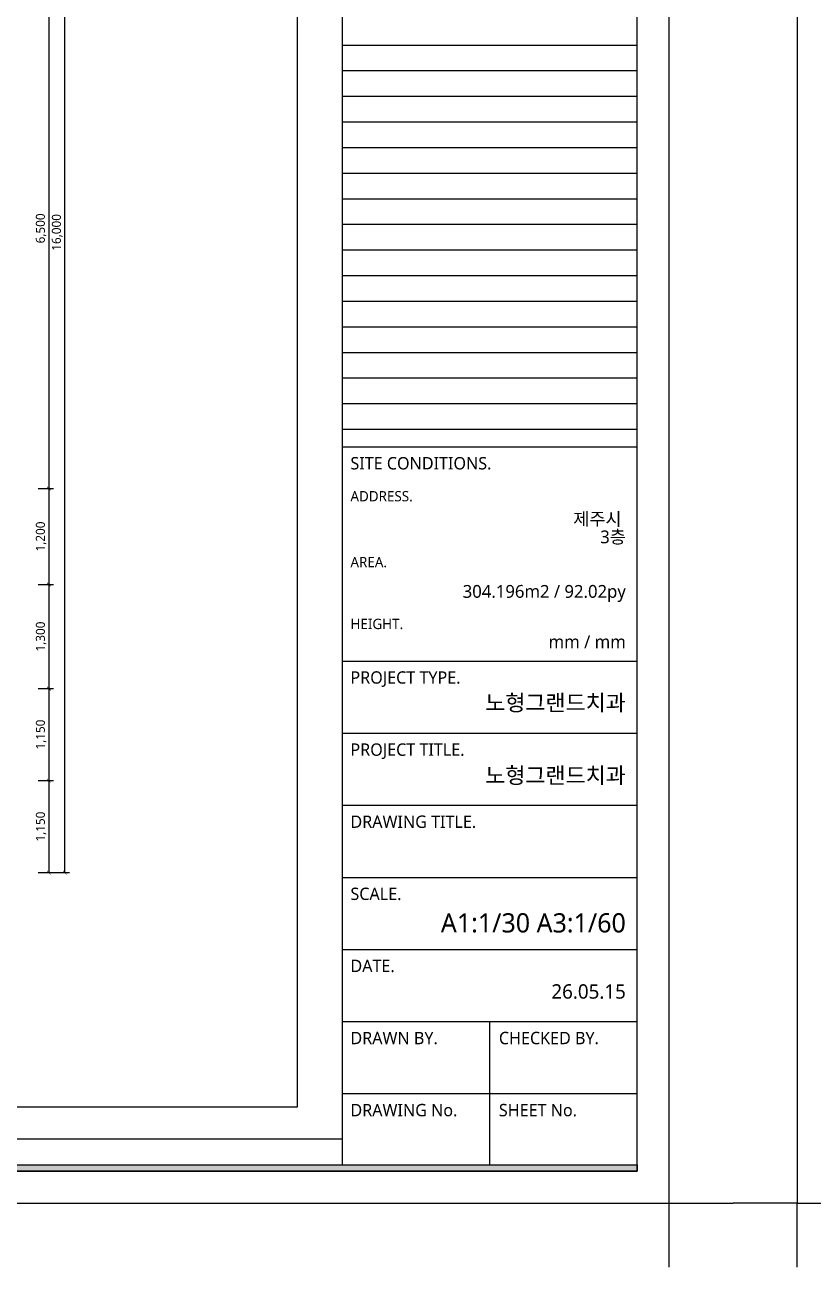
# Model space of a CAD drawing. Header units: metres. Extents: x 11578468 to 47831421, y -58341524 to -14256839.
# Drawn here: x 23746002 to 23755851, y -29149387 to -29133863 of the extents above; entities that cross this region are included whole.
import ezdxf
from ezdxf.enums import TextEntityAlignment as Align

# ---------------------------------------------------------------- set-up
doc = ezdxf.new("R2010")
doc.units = ezdxf.units.M
doc.header["$LTSCALE"] = 50
doc.header["$MEASUREMENT"] = 0
doc.layers.get('0').update_dxf_attribs({"linetype": 'CONTINUOUS'})
doc.layers.get('DEFPOINTS').update_dxf_attribs({"linetype": 'CONTINUOUS'})
for name, color, linetype in [('3.기호.계단선', 30, 'CONTINUOUS'), ('FORM(YOURNAME)-1', 1, 'CONTINUOUS'), ('FORM(YOURNAME)-11', 1, 'CONTINUOUS')]:
    doc.layers.add(name, color=color, linetype=linetype)
doc.layers.add('DIM', color=7, linetype='CONTINUOUS', lineweight=15)
doc.styles.add('N 맑은고딕', font='malgun.ttf')
doc.styles.add('YOURNAME', font='malgun.ttf')
doc.dimstyles.new('JJ IN 45', dxfattribs={"dimscale": 45, "dimtxt": 2.5, "dimasz": 1, "dimexe": 1.25, "dimexo": 1.5, "dimtad": 1, "dimdec": 6, "dimlunit": 6, "dimtxsty": 'N 맑은고딕', "dimblk": 'ARCHTICK', "dimcen": 2.5, "dimclrd": 256, "dimclre": 256, "dimclrt": 256, "dimadec": 0, "dimazin": 0, "dimtfac": 1, "dimtdec": 6, "dimtix": 1, "dimtmove": 0, "dimatfit": 3, "dimldrblk": 'ARCHTICK', "dimfxl": 1, "dimarcsym": 0})

# ---------------------------------------------------------------- blocks, each defined once
blk = doc.blocks.new('FORM-ELEVATION')
at = {"layer": 'FORM(YOURNAME)-11'}
h = blk.add_hatch(color=256, dxfattribs=at)
h.dxf.hatch_style = 1
h.paths.add_polyline_path([(-10309, 35708), (71691, 35708), (71691, 35508), (-10309, 35508)])
h.paths.add_polyline_path([(-10309, -21492), (71691, -21492), (71691, -21692), (-10309, -21692)])
at = {"layer": 'DEFPOINTS', "color": 158}
for p, q in [((62481, 35508), (62481, -21492)), ((62481, 13486), (71691, 13486)), ((62481, 12686), (71691, 12686)), ((62481, 11886), (71691, 11886)), ((62481, 11086), (71691, 11086)), ((62481, 10286), (71691, 10286)), ((62481, 9486), (71691, 9486)), ((62481, 8686), (71691, 8686)), ((62481, 7886), (71691, 7886)), ((62481, 7086), (71691, 7086)), ((62481, 6286), (71691, 6286)), ((62481, 5486), (71691, 5486)), ((62481, 4686), (71691, 4686)), ((62481, 3886), (71691, 3886)), ((62481, 3086), (71691, 3086)), ((62481, 2286), (71691, 2286)), ((62481, 1486), (71691, 1486)), ((62481, -20692), (-10309, -20692))]:
    blk.add_line(p, q, dxfattribs=at)
blk.add_lwpolyline([(-10309, -21692), (71691, -21692), (71691, 35708), (-10309, 35708)], close=True, dxfattribs=at)
at = {"layer": 'DEFPOINTS'}
blk.add_lwpolyline([(-8309, 33708), (61071, 33708), (61071, -19692), (-8309, -19692)], close=True, dxfattribs=at)
at = {"layer": 'DEFPOINTS', "color": 1}
for points in [[(-11309, -24692), (-11309, -22692), (-13309, -22692)], [(72691, -24692), (72691, -22692), (74691, -22692)]]:
    blk.add_lwpolyline(points, dxfattribs=at)
at = {"layer": 'FORM(YOURNAME)-11', "color": 14}
for p, q in [((62481, 937), (71691, 937)), ((62481, -5756), (71691, -5756)), ((62481, -8009), (71691, -8009)), ((62481, -10261), (71691, -10261)), ((62481, -12514), (71691, -12514)), ((62481, -14766), (71691, -14766)), ((62481, -17019), (71691, -17019)), ((67086, -17019), (67086, -21492)), ((62481, -19271), (71691, -19271))]:
    blk.add_line(p, q, dxfattribs=at)
at = {"layer": 'FORM(YOURNAME)-11', "color": 250}
blk.add_lwpolyline([(-11309, -22692), (72691, -22692), (72691, 36708), (-11309, 36708)], close=True, dxfattribs=at)
at = {"layer": 'FORM(YOURNAME)-11'}
blk.add_lwpolyline([(-10309, -21492), (71691, -21492), (71691, -21692), (-10309, -21692)], close=True, dxfattribs=at)
at = {"layer": 'FORM(YOURNAME)-11', "color": 14, "style": 'YOURNAME'}
for s, height, p in [('SITE CONDITIONS.', 386.14, (62739, 422)), ('PROJECT TYPE.', 386.14, (62739, -6271)), ('PROJECT TITLE.', 386.14, (62739, -8524)), ('DRAWING TITLE.', 386.14, (62739, -10776)), ('SCALE.', 386.1, (62739, -13029)), ('DATE.', 386.1, (62739, -15281)), ('DRAWN BY.', 386.1, (62739, -17534)), ('CHECKED BY.', 386.14, (67376, -17534)), ('DRAWING No.', 386.14, (62739, -19786)), ('SHEET No.', 386.1, (67376, -19786))]:
    blk.add_text(s, height=height, dxfattribs=at).set_placement(p, align=Align.MIDDLE_LEFT)
at = {"layer": 'FORM(YOURNAME)-11', "color": 251, "style": 'YOURNAME'}
for s, p in [('ADDRESS.', (62739, -608)), ('AREA.', (62739, -2667)), ('HEIGHT.', (62739, -4598))]:
    blk.add_text(s, height=321.8, dxfattribs=at).set_placement(p, align=Align.MIDDLE_LEFT)
at = {"layer": 'FORM(YOURNAME)-11', "color": 3, "style": 'YOURNAME'}
for tag, height, p in [('1', 451, (71041, -1219)), ('2', 451, (71041, -1863)), ('3', 451, (71041, -3150)), ('4', 451, (71041, -5081)), ('5', 515, (71041, -7398)), ('6', 515, (71041, -9650)), ('7', 515, (71041, -11903)), ('8', 515, (71041, -14155)), ('9', 515, (71041, -16408)), ('10', 515, (66791, -18596)), ('11', 515, (71041, -18660)), ('12', 515, (66791, -20848)), ('13', 515, (71041, -20848))]:
    blk.add_attdef(tag, text='', height=height, dxfattribs=at).set_placement(p, align=Align.MIDDLE_RIGHT)
blk = doc.blocks.new('_ArchTick')
at = {"color": 0, "linetype": 'ByBlock', "const_width": 0.15}
blk.add_lwpolyline([(-0.5, -0.5), (0.5, 0.5)], dxfattribs=at)
blk = doc.blocks.new('*D389')
at = {"layer": 'DEFPOINTS', "color": 0, "transparency": 16777216}
for p in [(23746102, -29133157), (23746102, -29139657), (23746302, -29139657)]:
    blk.add_point(p, dxfattribs=at)
at = {"layer": 'DIM', "lineweight": -2, "transparency": 16777216}
for p, q in [((23746170, -29133157), (23746358, -29133157)), ((23746302, -29133157), (23746302, -29139657)), ((23746170, -29139657), (23746358, -29139657))]:
    blk.add_line(p, q, dxfattribs=at)
at = {"layer": 'DIM', "lineweight": -2, "transparency": 16777216, "xscale": 45, "yscale": 45, "zscale": 45}
for p, rotation in [((23746302, -29133157), 90), ((23746302, -29139657), 270)]:
    blk.add_blockref('_ArchTick', p, dxfattribs=dict(at, rotation=rotation))
at = {"layer": 'DIM', "transparency": 16777216, "insert": (23746206, -29136407), "char_height": 112.5, "attachment_point": 5, "rotation": 90, "style": 'N 맑은고딕'}
blk.add_mtext('6,500', dxfattribs=at)
blk = doc.blocks.new('*D390')
at = {"layer": 'DEFPOINTS', "color": 0, "transparency": 16777216}
for p in [(23746102, -29139657), (23746102, -29140857), (23746302, -29140857)]:
    blk.add_point(p, dxfattribs=at)
at = {"layer": 'DIM', "lineweight": -2, "transparency": 16777216}
for p, q in [((23746170, -29139657), (23746358, -29139657)), ((23746302, -29139657), (23746302, -29140857)), ((23746170, -29140857), (23746358, -29140857))]:
    blk.add_line(p, q, dxfattribs=at)
at = {"layer": 'DIM', "lineweight": -2, "transparency": 16777216, "xscale": 45, "yscale": 45, "zscale": 45}
for p, rotation in [((23746302, -29139657), 90), ((23746302, -29140857), 270)]:
    blk.add_blockref('_ArchTick', p, dxfattribs=dict(at, rotation=rotation))
at = {"layer": 'DIM', "transparency": 16777216, "insert": (23746206, -29140257), "char_height": 112.5, "attachment_point": 5, "rotation": 90, "style": 'N 맑은고딕'}
blk.add_mtext('1,200', dxfattribs=at)
blk = doc.blocks.new('*D391')
at = {"layer": 'DEFPOINTS', "color": 0, "transparency": 16777216}
for p in [(23746102, -29140857), (23746102, -29142157), (23746302, -29142157)]:
    blk.add_point(p, dxfattribs=at)
at = {"layer": 'DIM', "lineweight": -2, "transparency": 16777216}
for p, q in [((23746170, -29140857), (23746358, -29140857)), ((23746302, -29140857), (23746302, -29142157)), ((23746170, -29142157), (23746358, -29142157))]:
    blk.add_line(p, q, dxfattribs=at)
at = {"layer": 'DIM', "lineweight": -2, "transparency": 16777216, "xscale": 45, "yscale": 45, "zscale": 45}
for p, rotation in [((23746302, -29140857), 90), ((23746302, -29142157), 270)]:
    blk.add_blockref('_ArchTick', p, dxfattribs=dict(at, rotation=rotation))
at = {"layer": 'DIM', "transparency": 16777216, "insert": (23746206, -29141507), "char_height": 112.5, "attachment_point": 5, "rotation": 90, "style": 'N 맑은고딕'}
blk.add_mtext('1,300', dxfattribs=at)
blk = doc.blocks.new('*D392')
at = {"layer": 'DEFPOINTS', "color": 0, "transparency": 16777216}
for p in [(23746102, -29142157), (23746102, -29143307), (23746302, -29143307)]:
    blk.add_point(p, dxfattribs=at)
at = {"layer": 'DIM', "lineweight": -2, "transparency": 16777216}
for p, q in [((23746170, -29142157), (23746358, -29142157)), ((23746302, -29142157), (23746302, -29143307)), ((23746170, -29143307), (23746358, -29143307))]:
    blk.add_line(p, q, dxfattribs=at)
at = {"layer": 'DIM', "lineweight": -2, "transparency": 16777216, "xscale": 45, "yscale": 45, "zscale": 45}
for p, rotation in [((23746302, -29142157), 90), ((23746302, -29143307), 270)]:
    blk.add_blockref('_ArchTick', p, dxfattribs=dict(at, rotation=rotation))
at = {"layer": 'DIM', "transparency": 16777216, "insert": (23746206, -29142732), "char_height": 112.5, "attachment_point": 5, "rotation": 90, "style": 'N 맑은고딕'}
blk.add_mtext('1,150', dxfattribs=at)
blk = doc.blocks.new('*D393')
at = {"layer": 'DEFPOINTS', "color": 0, "transparency": 16777216}
for p in [(23746102, -29143307), (23746102, -29144457), (23746302, -29144457)]:
    blk.add_point(p, dxfattribs=at)
at = {"layer": 'DIM', "lineweight": -2, "transparency": 16777216}
for p, q in [((23746170, -29143307), (23746358, -29143307)), ((23746302, -29143307), (23746302, -29144457)), ((23746170, -29144457), (23746358, -29144457))]:
    blk.add_line(p, q, dxfattribs=at)
at = {"layer": 'DIM', "lineweight": -2, "transparency": 16777216, "xscale": 45, "yscale": 45, "zscale": 45}
for p, rotation in [((23746302, -29143307), 90), ((23746302, -29144457), 270)]:
    blk.add_blockref('_ArchTick', p, dxfattribs=dict(at, rotation=rotation))
at = {"layer": 'DIM', "transparency": 16777216, "insert": (23746206, -29143882), "char_height": 112.5, "attachment_point": 5, "rotation": 90, "style": 'N 맑은고딕'}
blk.add_mtext('1,150', dxfattribs=at)
blk = doc.blocks.new('*D394')
at = {"layer": 'DEFPOINTS', "color": 0, "transparency": 16777216}
for p in [(23746102, -29128457), (23746502, -29128457), (23746102, -29144457)]:
    blk.add_point(p, dxfattribs=at)
at = {"layer": 'DIM', "lineweight": -2, "transparency": 16777216}
for p, q in [((23746170, -29128457), (23746558, -29128457)), ((23746502, -29144457), (23746502, -29128457)), ((23746170, -29144457), (23746558, -29144457))]:
    blk.add_line(p, q, dxfattribs=at)
at = {"layer": 'DIM', "lineweight": -2, "transparency": 16777216, "xscale": 45, "yscale": 45, "zscale": 45}
for p, rotation in [((23746502, -29128457), 90), ((23746502, -29144457), 270)]:
    blk.add_blockref('_ArchTick', p, dxfattribs=dict(at, rotation=rotation))
at = {"layer": 'DIM', "transparency": 16777216, "insert": (23746406, -29136457), "char_height": 112.5, "attachment_point": 5, "rotation": 90, "style": 'N 맑은고딕'}
blk.add_mtext('16,000', dxfattribs=at)
blk = doc.blocks.new('sdagdgds')
at = {"layer": 'DIM'}
for base, p1, p2, picture, middle in [((23746502.0000000298, -29128457.0000000112), (23746102, -29144457), (23746102, -29128457), '*D394', (23746406.0081521906, -29136457.0000000112)), ((23746302.0000000298, -29139657.0000000112), (23746102, -29133157), (23746102, -29139657), '*D389', (23746206.3138587102, -29136407.0000000112)), ((23746302.0000000298, -29140857.0000000112), (23746102, -29139657), (23746102, -29140857), '*D390', (23746206.0081522018, -29140257.0000000112)), ((23746302.0000000298, -29142157.0000000112), (23746102, -29140857), (23746102, -29142157), '*D391', (23746206.0081522018, -29141507.0000000112)), ((23746302.0000000298, -29143307.0000000112), (23746102, -29142157), (23746102, -29143307), '*D392', (23746206.0081522018, -29142732.0000000112)), ((23746302.0000000298, -29144457.0000000112), (23746102, -29143307), (23746102, -29144457), '*D393', (23746206.0081522018, -29143882.0000000112))]:
    dim = blk.add_linear_dim(base=base, p1=p1, p2=p2, angle=90, dimstyle='JJ IN 45', dxfattribs=at)
    dim.commit()
    dim.dimension.update_dxf_attribs({"geometry": picture, "text_midpoint": middle})

msp = doc.modelspace()

# ---------------------------------------------------------------- block references
at = {"layer": '3.기호.계단선'}
msp.add_blockref('sdagdgds', (0, 0), dxfattribs=at)
at = {"layer": 'FORM(YOURNAME)-1'}
ref = msp.add_blockref('FORM-ELEVATION', (23724974.4, -29139510.3), dxfattribs=dict(at, xscale=0.4, yscale=0.4, zscale=0.4))
ref.add_attrib('9', '26.05.15', dxfattribs={"layer": 'FORM(YOURNAME)-11', "color": 3, "height": 180, "style": 'YOURNAME'}).set_placement((23753510.7, -29145941.9), align=Align.MIDDLE_RIGHT)
ref.add_attrib('8', 'A1:1/30 A3:1/60', dxfattribs={"layer": 'FORM(YOURNAME)-11', "color": 3, "height": 240, "style": 'YOURNAME'}).set_placement((23753510.7, -29145084.7), align=Align.MIDDLE_RIGHT)
ref.add_attrib('6', '노형그랜드치과', dxfattribs={"layer": 'FORM(YOURNAME)-11', "color": 3, "height": 200, "style": 'YOURNAME'}).set_placement((23753510.7, -29143242), align=Align.MIDDLE_RIGHT)
ref.add_attrib('5', '노형그랜드치과', dxfattribs={"layer": 'FORM(YOURNAME)-11', "color": 3, "height": 200, "style": 'YOURNAME'}).set_placement((23753510.7, -29142334.3), align=Align.MIDDLE_RIGHT)
ref.add_attrib('1', '제주시 ', dxfattribs={"layer": 'FORM(YOURNAME)-11', "color": 3, "height": 160, "style": 'YOURNAME'}).set_placement((23753510.7, -29140038.9), align=Align.MIDDLE_RIGHT)
ref.add_attrib('2', '3층', dxfattribs={"layer": 'FORM(YOURNAME)-11', "color": 3, "height": 160, "style": 'YOURNAME'}).set_placement((23753510.7, -29140261.9), align=Align.MIDDLE_RIGHT)
ref.add_attrib('3', '304.196m2 / 92.02py', dxfattribs={"layer": 'FORM(YOURNAME)-11', "color": 3, "height": 160, "style": 'YOURNAME'}).set_placement((23753510.7, -29140942.7), align=Align.MIDDLE_RIGHT)
ref.add_attrib('4', 'mm / mm', dxfattribs={"layer": 'FORM(YOURNAME)-11', "color": 3, "height": 160, "style": 'YOURNAME'}).set_placement((23753510.7, -29141572.6), align=Align.MIDDLE_RIGHT)
at = {"layer": 'FORM(YOURNAME)-1', "xscale": 0.4, "yscale": 0.4, "zscale": 0.4}
msp.add_blockref('FORM-ELEVATION', (23760174.4, -29139510.3), dxfattribs=at)

doc.saveas('drawing.dxf')
